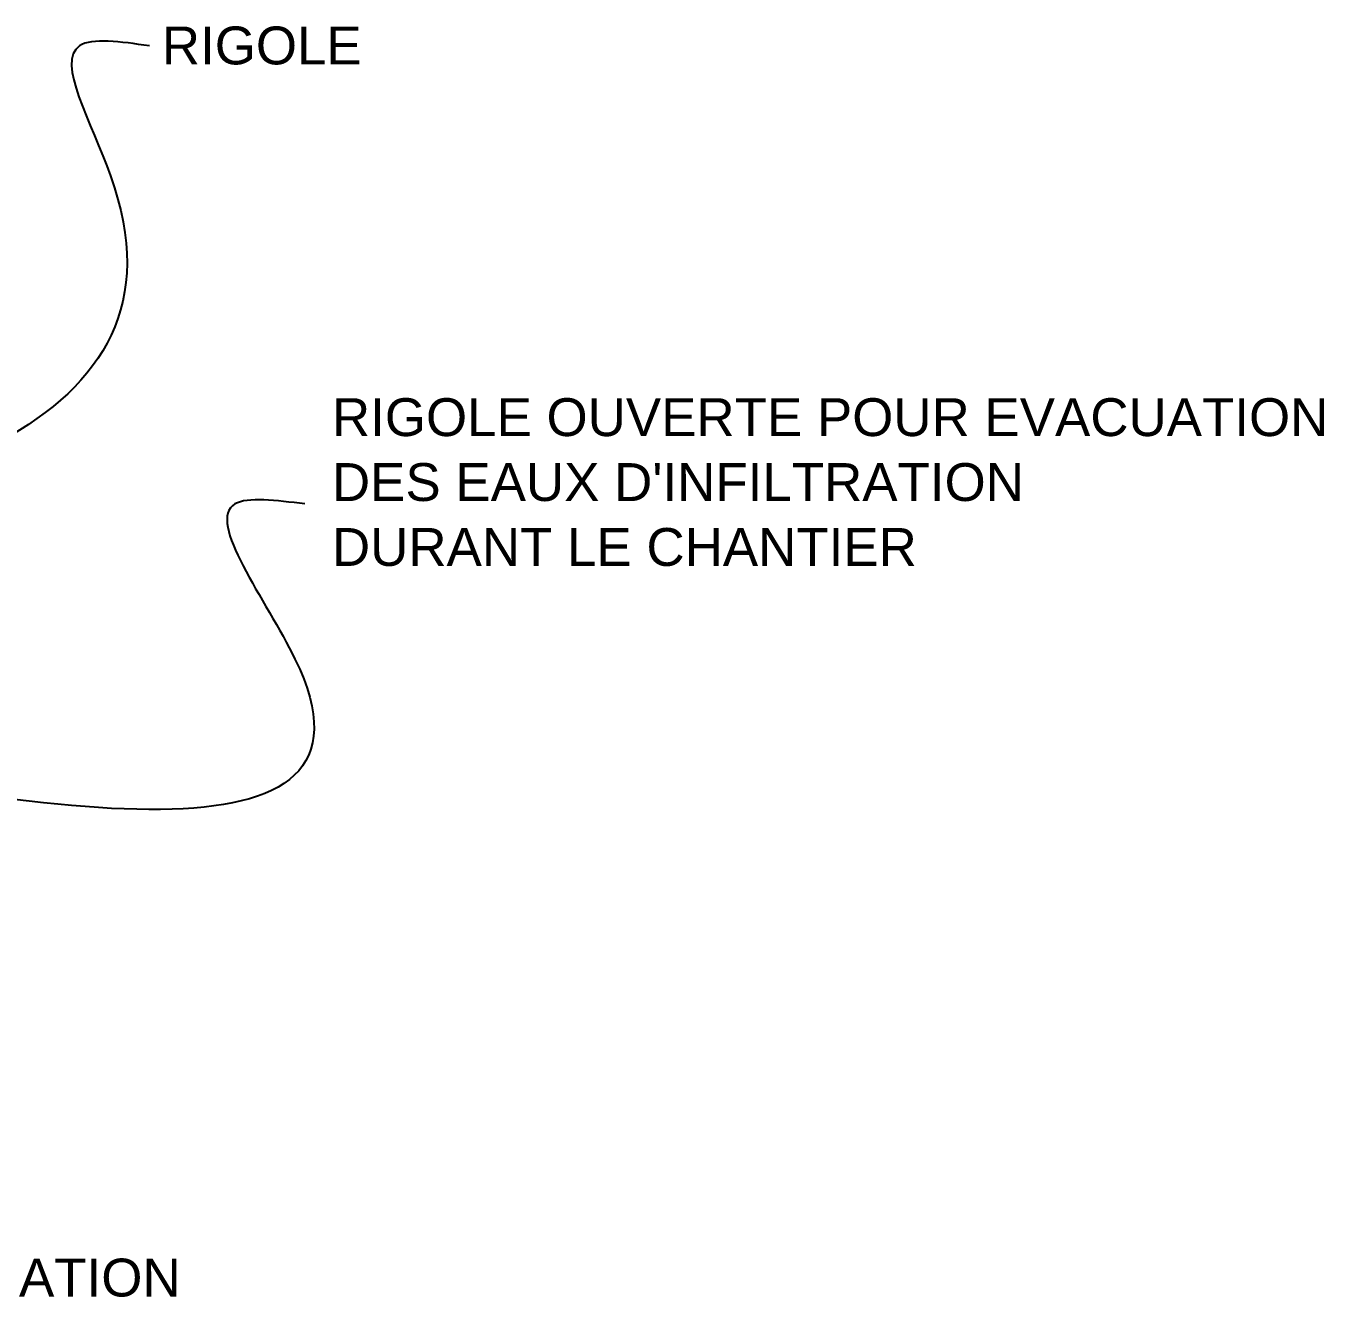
# Model space of a CAD drawing. Extents: x 62300 to 63089, y 108404 to 108784.
# Drawn here: x 62925.99 to 62947.41, y 108701.93 to 108722.91 of the extents above; entities that cross this region are included whole.
import ezdxf

# ---------------------------------------------------------------- set-up
doc = ezdxf.new("R2010")
doc.units = 0
doc.header["$MEASUREMENT"] = 0
doc.layers.add('LIN018CO', color=6, linetype='Continuous')
doc.layers.add('TEXT035', color=1, linetype='Continuous')
doc.styles.add('ARIAL', font='arial.ttf')

msp = doc.modelspace()

# ---------------------------------------------------------------- linework, layer by layer
at = {"layer": 'LIN018CO'}
for points in [[(62928.02556022687, 108722.5793738953), (62926.87212847143, 108722.5793738953), (62927.38476474373, 108720.4327337718), (62918.89246613839, 108714.0243756266)], [(62930.59211747249, 108715.0181945171), (62929.438685717, 108715.0181945171), (62930.42930717505, 108712.4594876676), (62920.14001528932, 108711.1075473044)]]:
    msp.add_spline(points, degree=3, dxfattribs=at)

# ---------------------------------------------------------------- texts
at = {"layer": 'TEXT035', "style": 'ARIAL'}
for s, p in [('RIGOLE', (62928.23207652604, 108722.2734959027)), ('RIGOLE OUVERTE POUR EVACUATION', (62931.03914478351, 108716.1389626033)), ("DES EAUX D'INFILTRATION", (62931.03914478351, 108715.0675623854)), ('DURANT LE CHANTIER', (62931.03914478351, 108713.9961621675)), ('BETON DE REGULARISATION', (62916.12363932302, 108701.9379358293))]:
    msp.add_text(s, height=0.625, dxfattribs=at).set_placement(p)

doc.saveas('drawing.dxf')
